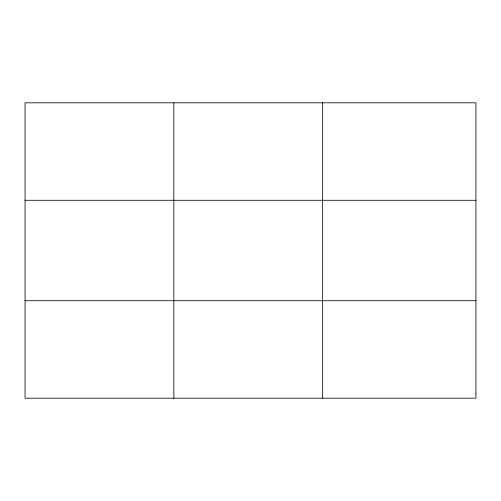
<?xml version="1.0" encoding="UTF-8"?>
<svg xmlns="http://www.w3.org/2000/svg" width="501" height="501" viewBox="0 0 501 501"><rect width="100%" height="100%" fill="white"/><g stroke="black" fill="none" stroke-linecap="round" stroke-linejoin="round"><path stroke-width="0.75" d="M173.847 102.818L173.847 398.182M322.644 102.818L322.644 398.182M25.05 200.287L475.95 200.287M25.05 300.713L475.95 300.713M475.95 393.31L475.95 398.182L25.05 398.182L25.05 102.818L475.95 102.818L475.95 393.31"/></g></svg>
